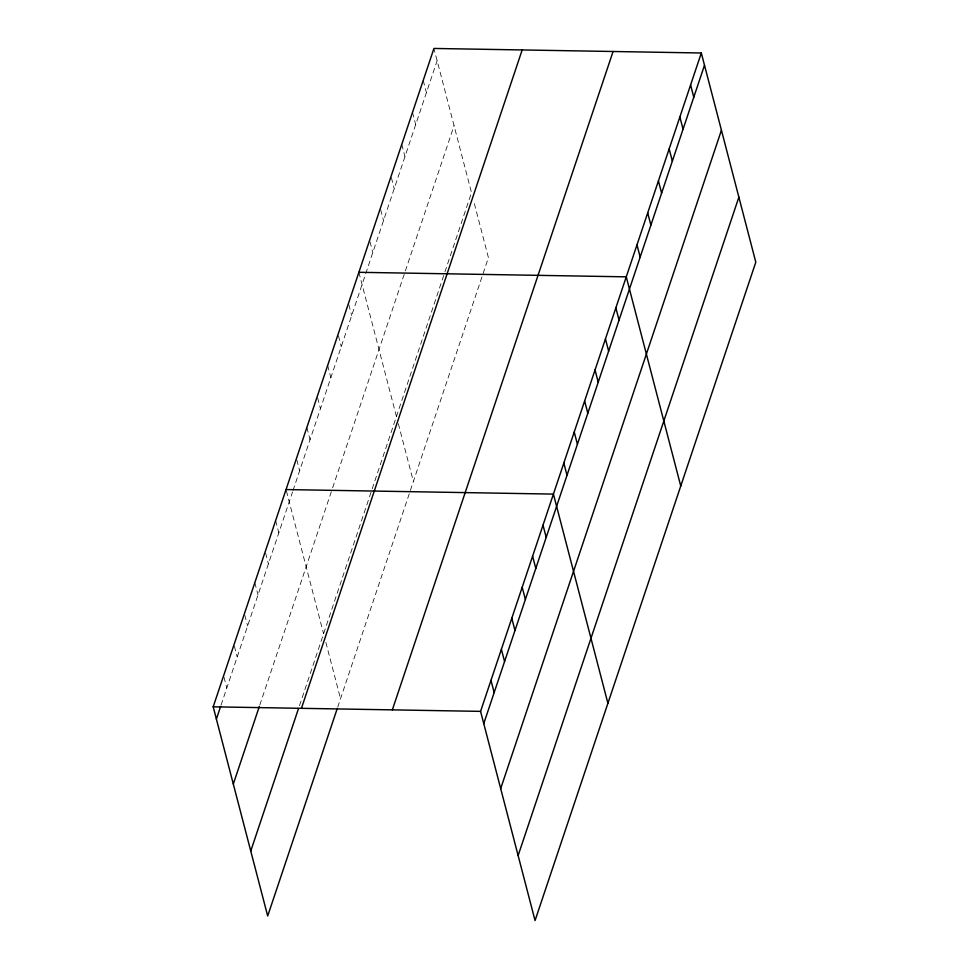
<?xml version="1.0" encoding="UTF-8"?>
<svg xmlns="http://www.w3.org/2000/svg" width="969" height="969" viewBox="0 0 969 969"><rect width="100%" height="100%" fill="white"/><g stroke="black" fill="none" stroke-linecap="round" stroke-linejoin="round"><path stroke-width="0.73" stroke-dasharray="4.84 3.63" d="M221.114 704.96L292.541 491.925M293.013 490.508L437.128 60.684M259.801 705.044L332.173 489.2M332.646 487.782L454.061 125.679M299.482 705.698L444.456 273.282M444.928 271.889L471.503 192.637L434.294 49.807M337.697 707.2L488.424 257.633L473.756 201.298M423.223 80.427L426.408 92.661M412.503 112.404L415.689 124.638M401.772 144.381L404.957 156.615M391.403 177.727L394.238 188.592M380.684 209.704L383.518 220.581M369.964 241.681L372.799 252.558M358.893 272.301L396.442 416.488M398.332 423.707L413.375 481.472M348.84 304.702L351.674 315.567M338.435 335.734L341.258 346.611M327.667 365.41L330.853 377.644M317.614 397.811L320.448 408.688M306.858 427.486L310.044 439.72M296.805 459.887L299.639 470.764M286.4 490.92L323.598 633.75M325.863 642.411L340.531 698.746M275.632 520.607L278.818 532.841M265.579 552.996L268.413 563.873M254.823 582.672L258.008 594.905M244.769 615.073L247.604 625.95M234.365 646.117L237.199 656.982M223.96 677.149L226.794 688.026"/><path stroke-width="1.45" d="M337.224 708.618L267.686 916.008L213.192 706.825L433.942 48.45L701.314 52.992L755.808 262.175L535.058 920.55L480.576 711.367L701.314 52.992M216.39 719.059L220.641 706.365M233.311 784.054L259.329 706.462M250.753 851.012L298.525 708.521M301.432 708.327L522.17 49.952M392.336 709.877L613.086 51.49M483.761 723.601L704.499 65.226M500.682 788.596L721.433 130.221M518.124 855.554L738.875 197.179M358.893 272.301L626.265 276.843L680.747 486.014M286.049 489.563L553.42 494.105L607.902 703.288M213.192 706.825L480.576 711.367M690.594 84.969L693.78 97.203M679.875 116.946L683.06 129.18M669.155 148.923L672.341 161.157M658.423 180.912L661.621 193.146M647.704 212.889L650.889 225.123M636.984 244.866L640.17 257.1M615.86 307.876L619.046 320.109M605.455 338.92L608.641 351.153M595.039 369.952L598.224 382.186M584.634 400.996L587.82 413.23M574.229 432.029L577.415 444.262M563.825 463.073L567.01 475.307M543.015 525.15L546.201 537.383M532.599 556.182L535.796 568.415M522.194 587.226L525.38 599.46M511.789 618.258L514.975 630.492M501.385 649.303L504.57 661.536M490.98 680.335L494.166 692.569"/></g></svg>
